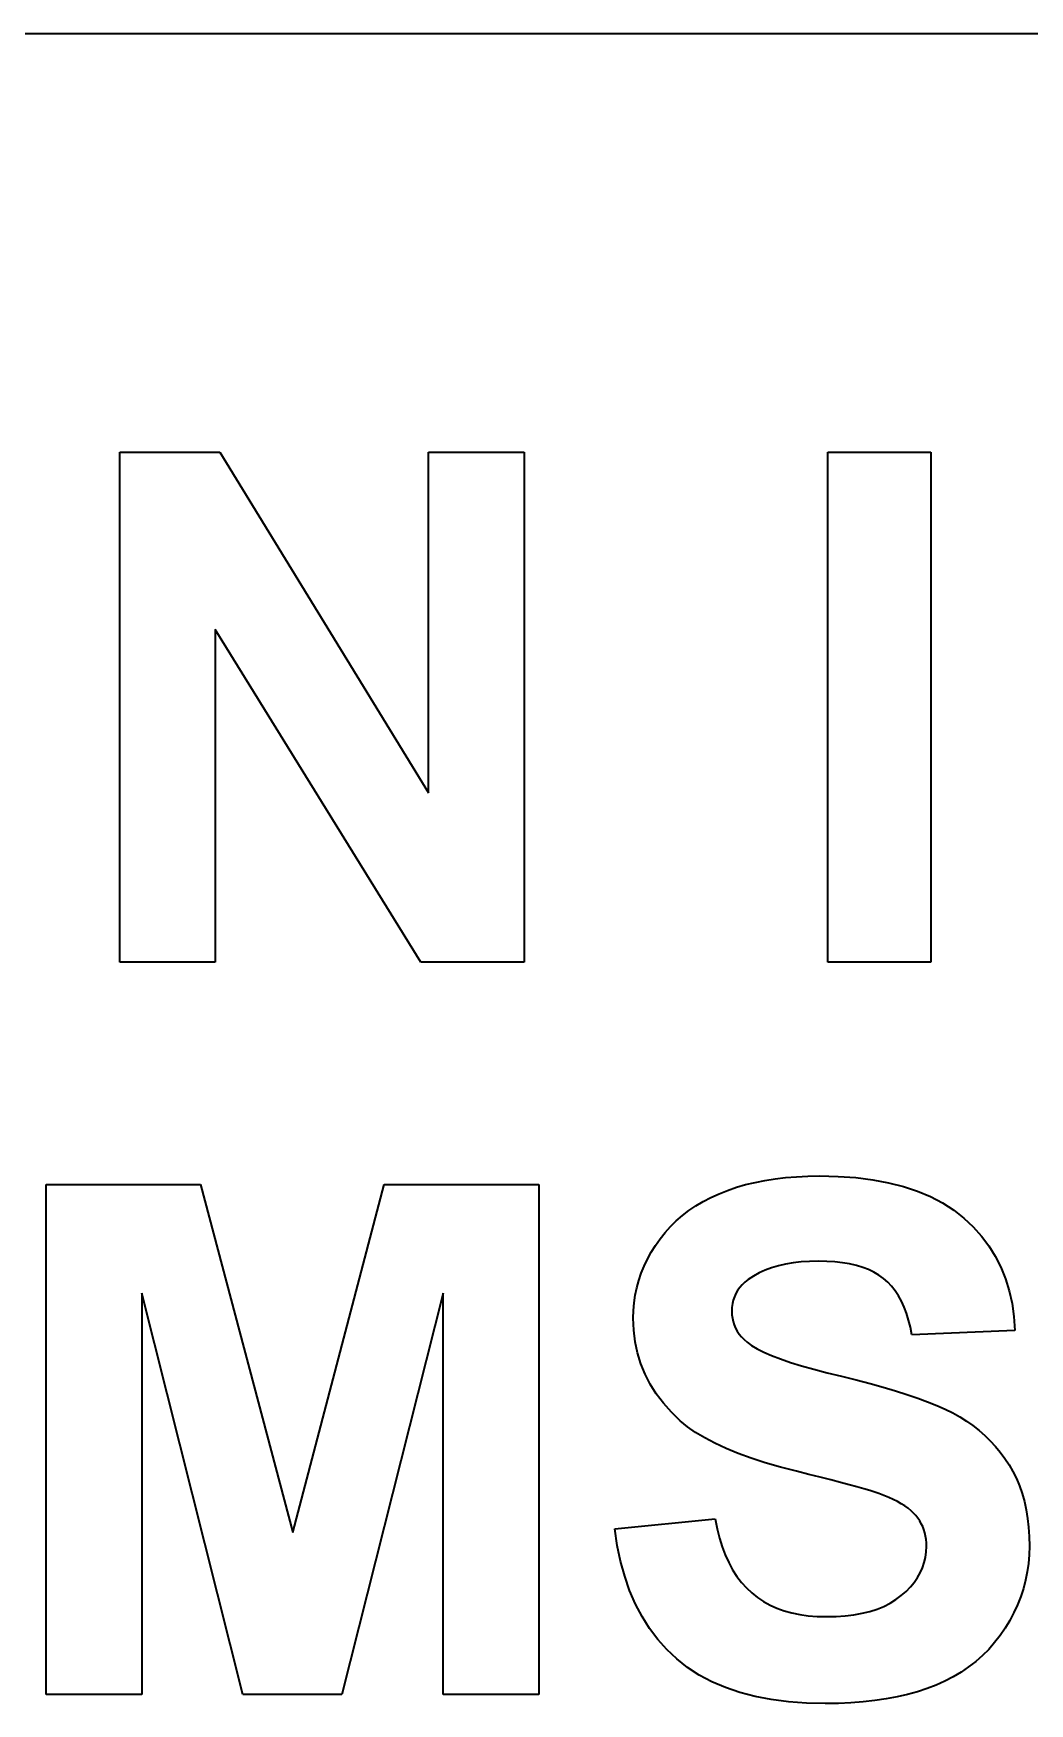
# Model space of a CAD drawing. Extents: x 23 to 587, y 4 to 413.
# Drawn here: x 248.586 to 250.54, y 164.768 to 168.044 of the extents above; entities that cross this region are included whole.
import ezdxf

# ---------------------------------------------------------------- set-up
doc = ezdxf.new("R2010")
doc.units = 0
doc.layers.get('0').update_dxf_attribs({"lineweight": 13})

# ---------------------------------------------------------------- blocks, each defined once
blk = doc.blocks.new('BLOCK7080')
at = {"color": 7, "lineweight": 35}
blk.add_line((-63, 55.05), (-17, 55.05), dxfattribs=at)
at = {"color": 7, "lineweight": 35, "ltscale": 0.009823}
blk.add_line((-39.722, 53.4071), (-39.3291, 53.4071), dxfattribs=at)
at = {"color": 7, "lineweight": 35, "ltscale": 0.05}
for p, q in [((-39.722, 51.4071), (-39.722, 53.4071)), ((-38.1353, 53.4071), (-38.1353, 51.4071)), ((-36.9444, 51.4071), (-36.9444, 53.4071)), ((-36.5405, 53.4071), (-36.5405, 51.4071)), ((-40.01, 48.5346), (-40.01, 50.5346)), ((-38.0782, 50.5346), (-38.0782, 48.5346))]:
    blk.add_line(p, q, dxfattribs=at)
at = {"color": 7, "lineweight": 35, "ltscale": 0.039162}
blk.add_line((-39.3291, 53.4071), (-38.5105, 52.0715), dxfattribs=at)
at = {"color": 7, "lineweight": 35, "ltscale": 0.009379}
for p, q in [((-38.5105, 53.4071), (-38.1353, 53.4071)), ((-39.3468, 51.4071), (-39.722, 51.4071)), ((-39.6348, 48.5346), (-40.01, 48.5346)), ((-38.0782, 48.5346), (-38.4534, 48.5346))]:
    blk.add_line(p, q, dxfattribs=at)
at = {"color": 7, "lineweight": 35, "ltscale": 0.03339}
blk.add_line((-38.5105, 52.0715), (-38.5105, 53.4071), dxfattribs=at)
at = {"color": 7, "lineweight": 35, "ltscale": 0.010096}
for p, q in [((-36.9444, 53.4071), (-36.5405, 53.4071)), ((-36.5405, 51.4071), (-36.9444, 51.4071))]:
    blk.add_line(p, q, dxfattribs=at)
at = {"color": 7, "lineweight": 35, "ltscale": 0.032606}
blk.add_line((-39.3468, 52.7114), (-39.3468, 51.4071), dxfattribs=at)
at = {"color": 7, "lineweight": 35, "ltscale": 0.038333}
blk.add_line((-38.5405, 51.4071), (-39.3468, 52.7114), dxfattribs=at)
at = {"color": 7, "lineweight": 35, "ltscale": 0.01013}
blk.add_line((-38.1353, 51.4071), (-38.5405, 51.4071), dxfattribs=at)
at = {"color": 7, "lineweight": 35, "ltscale": 0.015109}
blk.add_line((-40.01, 50.5346), (-39.4056, 50.5346), dxfattribs=at)
at = {"color": 7, "lineweight": 35, "ltscale": 0.035292}
blk.add_line((-39.4056, 50.5346), (-39.0427, 49.1703), dxfattribs=at)
at = {"color": 7, "lineweight": 35, "ltscale": 0.035266}
blk.add_line((-39.0427, 49.1703), (-38.6839, 50.5346), dxfattribs=at)
at = {"color": 7, "lineweight": 35, "ltscale": 0.015143}
blk.add_line((-38.6839, 50.5346), (-38.0782, 50.5346), dxfattribs=at)
at = {"color": 7, "lineweight": 35, "ltscale": 0.000895161}
blk.add_line((-37.3708, 50.4991), (-37.3375, 50.5123), dxfattribs=at)
at = {"color": 7, "lineweight": 35, "ltscale": 0.000914711}
blk.add_line((-37.3375, 50.5123), (-37.3029, 50.5242), dxfattribs=at)
at = {"color": 7, "lineweight": 35, "ltscale": 0.00093658}
blk.add_line((-37.3029, 50.5242), (-37.2669, 50.5346), dxfattribs=at)
at = {"color": 7, "lineweight": 35, "ltscale": 0.000960585}
blk.add_line((-37.2669, 50.5346), (-37.2296, 50.5437), dxfattribs=at)
at = {"color": 7, "lineweight": 35, "ltscale": 0.000985804}
blk.add_line((-37.2296, 50.5437), (-37.1909, 50.5513), dxfattribs=at)
at = {"color": 7, "lineweight": 35, "ltscale": 0.001013}
blk.add_line((-37.1909, 50.5513), (-37.1509, 50.5576), dxfattribs=at)
at = {"color": 7, "lineweight": 35, "ltscale": 0.001042}
blk.add_line((-37.1509, 50.5576), (-37.1095, 50.5624), dxfattribs=at)
at = {"color": 7, "lineweight": 35, "ltscale": 0.001072}
blk.add_line((-37.1095, 50.5624), (-37.0668, 50.5659), dxfattribs=at)
at = {"color": 7, "lineweight": 35, "ltscale": 0.001104}
blk.add_line((-37.0668, 50.5659), (-37.0227, 50.568), dxfattribs=at)
at = {"color": 7, "lineweight": 35, "ltscale": 0.001136}
blk.add_line((-37.0227, 50.568), (-36.9772, 50.5687), dxfattribs=at)
at = {"color": 7, "lineweight": 35, "ltscale": 0.001837}
blk.add_line((-36.9772, 50.5687), (-36.9038, 50.567), dxfattribs=at)
at = {"color": 7, "lineweight": 35, "ltscale": 0.001747}
blk.add_line((-36.9038, 50.567), (-36.8341, 50.5621), dxfattribs=at)
at = {"color": 7, "lineweight": 35, "ltscale": 0.001663}
blk.add_line((-36.8341, 50.5621), (-36.7681, 50.5538), dxfattribs=at)
at = {"color": 7, "lineweight": 35, "ltscale": 0.001583}
blk.add_line((-36.7681, 50.5538), (-36.7058, 50.5423), dxfattribs=at)
at = {"color": 7, "lineweight": 35, "ltscale": 0.00151}
blk.add_line((-36.7058, 50.5423), (-36.6473, 50.5274), dxfattribs=at)
at = {"color": 7, "lineweight": 35, "ltscale": 0.001444}
blk.add_line((-36.6473, 50.5274), (-36.5924, 50.5093), dxfattribs=at)
at = {"color": 7, "lineweight": 35, "ltscale": 0.001386}
blk.add_line((-36.5924, 50.5093), (-36.5413, 50.4878), dxfattribs=at)
at = {"color": 7, "lineweight": 35, "ltscale": 0.000821826}
blk.add_line((-37.489, 50.4333), (-37.4618, 50.4517), dxfattribs=at)
at = {"color": 7, "lineweight": 35, "ltscale": 0.000836901}
blk.add_line((-37.4618, 50.4517), (-37.433, 50.4688), dxfattribs=at)
at = {"color": 7, "lineweight": 35, "ltscale": 0.00085466}
blk.add_line((-37.433, 50.4688), (-37.4027, 50.4846), dxfattribs=at)
at = {"color": 7, "lineweight": 35, "ltscale": 0.000875361}
blk.add_line((-37.4027, 50.4846), (-37.3708, 50.4991), dxfattribs=at)
at = {"color": 7, "lineweight": 35, "ltscale": 0.001336}
blk.add_line((-36.5413, 50.4878), (-36.494, 50.4631), dxfattribs=at)
at = {"color": 7, "lineweight": 35, "ltscale": 0.001298}
blk.add_line((-36.494, 50.4631), (-36.4503, 50.435), dxfattribs=at)
at = {"color": 7, "lineweight": 35, "ltscale": 0.000792561}
blk.add_line((-37.5616, 50.3706), (-37.539, 50.3928), dxfattribs=at)
at = {"color": 7, "lineweight": 35, "ltscale": 0.00079946}
blk.add_line((-37.539, 50.3928), (-37.5148, 50.4137), dxfattribs=at)
at = {"color": 7, "lineweight": 35, "ltscale": 0.000808912}
blk.add_line((-37.5148, 50.4137), (-37.489, 50.4333), dxfattribs=at)
at = {"color": 7, "lineweight": 35, "ltscale": 0.00127}
for p, q in [((-36.4503, 50.435), (-36.4104, 50.4036)), ((-36.2325, 50.1184), (-36.2216, 50.0688))]:
    blk.add_line(p, q, dxfattribs=at)
at = {"color": 7, "lineweight": 35, "ltscale": 0.001245}
blk.add_line((-36.4104, 50.4036), (-36.3741, 50.3695), dxfattribs=at)
at = {"color": 7, "lineweight": 35, "ltscale": 0.000791143}
blk.add_line((-37.6205, 50.2965), (-37.6024, 50.3225), dxfattribs=at)
at = {"color": 7, "lineweight": 35, "ltscale": 0.000788435}
blk.add_line((-37.6024, 50.3225), (-37.5828, 50.3472), dxfattribs=at)
at = {"color": 7, "lineweight": 35, "ltscale": 0.000789197}
blk.add_line((-37.5828, 50.3472), (-37.5616, 50.3706), dxfattribs=at)
at = {"color": 7, "lineweight": 35, "ltscale": 0.001221}
blk.add_line((-36.3741, 50.3695), (-36.3415, 50.3332), dxfattribs=at)
at = {"color": 7, "lineweight": 35, "ltscale": 0.001206}
blk.add_line((-36.3415, 50.3332), (-36.3125, 50.2946), dxfattribs=at)
at = {"color": 7, "lineweight": 35, "ltscale": 0.000773052}
blk.add_line((-37.6517, 50.2425), (-37.6369, 50.2697), dxfattribs=at)
at = {"color": 7, "lineweight": 35, "ltscale": 0.000786202}
blk.add_line((-37.6369, 50.2697), (-37.6205, 50.2965), dxfattribs=at)
at = {"color": 7, "lineweight": 35, "ltscale": 0.0012}
blk.add_line((-36.3125, 50.2946), (-36.2871, 50.2539), dxfattribs=at)
at = {"color": 7, "lineweight": 35, "ltscale": 0.001204}
blk.add_line((-36.2871, 50.2539), (-36.2653, 50.2109), dxfattribs=at)
at = {"color": 7, "lineweight": 35, "ltscale": 0.000749184}
blk.add_line((-37.6855, 50.1586), (-37.6759, 50.187), dxfattribs=at)
at = {"color": 7, "lineweight": 35, "ltscale": 0.000754208}
blk.add_line((-37.6759, 50.187), (-37.6647, 50.2149), dxfattribs=at)
at = {"color": 7, "lineweight": 35, "ltscale": 0.000762363}
blk.add_line((-37.6647, 50.2149), (-37.6517, 50.2425), dxfattribs=at)
at = {"color": 7, "lineweight": 35, "ltscale": 0.000634678}
blk.add_line((-37.214, 50.1882), (-37.2362, 50.1759), dxfattribs=at)
at = {"color": 7, "lineweight": 35, "ltscale": 0.000652268}
blk.add_line((-37.1903, 50.199), (-37.214, 50.1882), dxfattribs=at)
at = {"color": 7, "lineweight": 35, "ltscale": 0.000673987}
blk.add_line((-37.165, 50.2084), (-37.1903, 50.199), dxfattribs=at)
at = {"color": 7, "lineweight": 35, "ltscale": 0.000698844}
blk.add_line((-37.1382, 50.2164), (-37.165, 50.2084), dxfattribs=at)
at = {"color": 7, "lineweight": 35, "ltscale": 0.000726409}
blk.add_line((-37.1099, 50.2229), (-37.1382, 50.2164), dxfattribs=at)
at = {"color": 7, "lineweight": 35, "ltscale": 0.00075702}
blk.add_line((-37.08, 50.2279), (-37.1099, 50.2229), dxfattribs=at)
at = {"color": 7, "lineweight": 35, "ltscale": 0.00078945}
blk.add_line((-37.0487, 50.2315), (-37.08, 50.2279), dxfattribs=at)
at = {"color": 7, "lineweight": 35, "ltscale": 0.000824432}
blk.add_line((-37.0158, 50.2337), (-37.0487, 50.2315), dxfattribs=at)
at = {"color": 7, "lineweight": 35, "ltscale": 0.00086117}
blk.add_line((-36.9813, 50.2344), (-37.0158, 50.2337), dxfattribs=at)
at = {"color": 7, "lineweight": 35, "ltscale": 0.00083157}
blk.add_line((-36.9481, 50.2338), (-36.9813, 50.2344), dxfattribs=at)
at = {"color": 7, "lineweight": 35, "ltscale": 0.000790106}
blk.add_line((-36.9165, 50.2318), (-36.9481, 50.2338), dxfattribs=at)
at = {"color": 7, "lineweight": 35, "ltscale": 0.000750939}
blk.add_line((-36.8867, 50.2284), (-36.9165, 50.2318), dxfattribs=at)
at = {"color": 7, "lineweight": 35, "ltscale": 0.000713324}
blk.add_line((-36.8586, 50.2236), (-36.8867, 50.2284), dxfattribs=at)
at = {"color": 7, "lineweight": 35, "ltscale": 0.00067792}
blk.add_line((-36.8321, 50.2176), (-36.8586, 50.2236), dxfattribs=at)
at = {"color": 7, "lineweight": 35, "ltscale": 0.000645539}
blk.add_line((-36.8074, 50.2102), (-36.8321, 50.2176), dxfattribs=at)
at = {"color": 7, "lineweight": 35, "ltscale": 0.000616159}
blk.add_line((-36.7844, 50.2014), (-36.8074, 50.2102), dxfattribs=at)
at = {"color": 7, "lineweight": 35, "ltscale": 0.000590037}
blk.add_line((-36.763, 50.1912), (-36.7844, 50.2014), dxfattribs=at)
at = {"color": 7, "lineweight": 35, "ltscale": 0.000567973}
blk.add_line((-36.7434, 50.1798), (-36.763, 50.1912), dxfattribs=at)
at = {"color": 7, "lineweight": 35, "ltscale": 0.0005508}
blk.add_line((-36.7255, 50.1669), (-36.7434, 50.1798), dxfattribs=at)
at = {"color": 7, "lineweight": 35, "ltscale": 0.001217}
blk.add_line((-36.2653, 50.2109), (-36.2471, 50.1658), dxfattribs=at)
at = {"color": 7, "lineweight": 35, "ltscale": 0.000744968}
blk.add_line((-37.6993, 50.1006), (-37.6933, 50.1298), dxfattribs=at)
at = {"color": 7, "lineweight": 35, "ltscale": 0.000745343}
blk.add_line((-37.6933, 50.1298), (-37.6855, 50.1586), dxfattribs=at)
at = {"color": 7, "lineweight": 35, "ltscale": 0.000349776}
blk.add_line((-37.298, 50.12), (-37.305, 50.1079), dxfattribs=at)
at = {"color": 7, "lineweight": 35, "ltscale": 0.000354605}
blk.add_line((-37.2896, 50.1315), (-37.298, 50.12), dxfattribs=at)
at = {"color": 7, "lineweight": 35, "ltscale": 0.000362679}
blk.add_line((-37.28, 50.1423), (-37.2896, 50.1315), dxfattribs=at)
at = {"color": 7, "lineweight": 35, "ltscale": 0.000373634}
blk.add_line((-37.2691, 50.1526), (-37.28, 50.1423), dxfattribs=at)
at = {"color": 7, "lineweight": 35, "ltscale": 0.000387512}
blk.add_line((-37.2569, 50.1622), (-37.2691, 50.1526), dxfattribs=at)
at = {"color": 7, "lineweight": 35, "ltscale": 0.000620697}
blk.add_line((-37.2362, 50.1759), (-37.2569, 50.1622), dxfattribs=at)
at = {"color": 7, "lineweight": 35, "ltscale": 0.000546413}
blk.add_line((-36.7091, 50.1525), (-36.7255, 50.1669), dxfattribs=at)
at = {"color": 7, "lineweight": 35, "ltscale": 0.000554485}
blk.add_line((-36.6938, 50.1365), (-36.7091, 50.1525), dxfattribs=at)
at = {"color": 7, "lineweight": 35, "ltscale": 0.00056849}
blk.add_line((-36.6797, 50.1186), (-36.6938, 50.1365), dxfattribs=at)
at = {"color": 7, "lineweight": 35, "ltscale": 0.000585716}
blk.add_line((-36.6668, 50.099), (-36.6797, 50.1186), dxfattribs=at)
at = {"color": 7, "lineweight": 35, "ltscale": 0.001239}
for p, q in [((-36.2471, 50.1658), (-36.2325, 50.1184)), ((-36.8533, 48.502), (-36.9028, 48.4999))]:
    blk.add_line(p, q, dxfattribs=at)
at = {"color": 7, "lineweight": 35, "ltscale": 0.039359}
for p, q in [((-39.6348, 50.1089), (-39.6348, 48.5346)), ((-38.4534, 48.5346), (-38.4534, 50.1089))]:
    blk.add_line(p, q, dxfattribs=at)
at = {"color": 7, "lineweight": 35, "ltscale": 0.040582}
blk.add_line((-39.2392, 48.5346), (-39.6348, 50.1089), dxfattribs=at)
at = {"color": 7, "lineweight": 35, "ltscale": 0.040591}
blk.add_line((-38.4534, 50.1089), (-38.8504, 48.5346), dxfattribs=at)
at = {"color": 7, "lineweight": 35, "ltscale": 0.000751269}
blk.add_line((-37.7063, 50.0411), (-37.7037, 50.071), dxfattribs=at)
at = {"color": 7, "lineweight": 35, "ltscale": 0.000747173}
blk.add_line((-37.7037, 50.071), (-37.6993, 50.1006), dxfattribs=at)
at = {"color": 7, "lineweight": 35, "ltscale": 0.000381037}
blk.add_line((-37.3204, 50.0532), (-37.321, 50.038), dxfattribs=at)
at = {"color": 7, "lineweight": 35, "ltscale": 0.000368595}
blk.add_line((-37.3185, 50.0679), (-37.3204, 50.0532), dxfattribs=at)
at = {"color": 7, "lineweight": 35, "ltscale": 0.000358494}
blk.add_line((-37.3153, 50.0818), (-37.3185, 50.0679), dxfattribs=at)
at = {"color": 7, "lineweight": 35, "ltscale": 0.000352492}
blk.add_line((-37.3108, 50.0952), (-37.3153, 50.0818), dxfattribs=at)
at = {"color": 7, "lineweight": 35, "ltscale": 0.000349376}
blk.add_line((-37.305, 50.1079), (-37.3108, 50.0952), dxfattribs=at)
at = {"color": 7, "lineweight": 35, "ltscale": 0.000607797}
blk.add_line((-36.6551, 50.0777), (-36.6668, 50.099), dxfattribs=at)
at = {"color": 7, "lineweight": 35, "ltscale": 0.000633318}
blk.add_line((-36.6446, 50.0547), (-36.6551, 50.0777), dxfattribs=at)
at = {"color": 7, "lineweight": 35, "ltscale": 0.000662027}
blk.add_line((-36.6352, 50.0299), (-36.6446, 50.0547), dxfattribs=at)
at = {"color": 7, "lineweight": 35, "ltscale": 0.001308}
blk.add_line((-36.2216, 50.0688), (-36.2142, 50.017), dxfattribs=at)
at = {"color": 7, "lineweight": 35, "ltscale": 0.000759432}
blk.add_line((-37.7071, 50.0107), (-37.7063, 50.0411), dxfattribs=at)
at = {"color": 7, "lineweight": 35, "ltscale": 0.00117}
blk.add_line((-37.7053, 49.964), (-37.7071, 50.0107), dxfattribs=at)
at = {"color": 7, "lineweight": 35, "ltscale": 0.000349741}
blk.add_line((-37.321, 50.038), (-37.3204, 50.024), dxfattribs=at)
at = {"color": 7, "lineweight": 35, "ltscale": 0.000342473}
blk.add_line((-37.3204, 50.024), (-37.3186, 50.0105), dxfattribs=at)
at = {"color": 7, "lineweight": 35, "ltscale": 0.000338059}
blk.add_line((-37.3186, 50.0105), (-37.3156, 49.9973), dxfattribs=at)
at = {"color": 7, "lineweight": 35, "ltscale": 0.00033571}
blk.add_line((-37.3156, 49.9973), (-37.3114, 49.9845), dxfattribs=at)
at = {"color": 7, "lineweight": 35, "ltscale": 0.000336503}
blk.add_line((-37.3114, 49.9845), (-37.306, 49.9722), dxfattribs=at)
at = {"color": 7, "lineweight": 35, "ltscale": 0.000692846}
blk.add_line((-36.6271, 50.0034), (-36.6352, 50.0299), dxfattribs=at)
at = {"color": 7, "lineweight": 35, "ltscale": 0.000726847}
blk.add_line((-36.6201, 49.9752), (-36.6271, 50.0034), dxfattribs=at)
at = {"color": 7, "lineweight": 35, "ltscale": 0.001354}
for p, q in [((-36.2142, 50.017), (-36.2105, 49.963)), ((-36.9991, 49.8105), (-36.9467, 49.7967))]:
    blk.add_line(p, q, dxfattribs=at)
at = {"color": 7, "lineweight": 35, "ltscale": 0.001141}
blk.add_line((-37.6998, 49.9187), (-37.7053, 49.964), dxfattribs=at)
at = {"color": 7, "lineweight": 35, "ltscale": 0.00112}
blk.add_line((-37.6905, 49.8748), (-37.6998, 49.9187), dxfattribs=at)
at = {"color": 7, "lineweight": 35, "ltscale": 0.000340999}
blk.add_line((-37.306, 49.9722), (-37.2994, 49.9602), dxfattribs=at)
at = {"color": 7, "lineweight": 35, "ltscale": 0.000348207}
blk.add_line((-37.2994, 49.9602), (-37.2916, 49.9487), dxfattribs=at)
at = {"color": 7, "lineweight": 35, "ltscale": 0.000357458}
blk.add_line((-37.2916, 49.9487), (-37.2826, 49.9376), dxfattribs=at)
at = {"color": 7, "lineweight": 35, "ltscale": 0.000369786}
blk.add_line((-37.2826, 49.9376), (-37.2724, 49.9269), dxfattribs=at)
at = {"color": 7, "lineweight": 35, "ltscale": 0.000384609}
blk.add_line((-37.2724, 49.9269), (-37.261, 49.9166), dxfattribs=at)
at = {"color": 7, "lineweight": 35, "ltscale": 0.000763047}
blk.add_line((-36.6144, 49.9452), (-36.6201, 49.9752), dxfattribs=at)
at = {"color": 7, "lineweight": 35, "ltscale": 0.010105}
blk.add_line((-36.2105, 49.963), (-36.6144, 49.9452), dxfattribs=at)
at = {"color": 7, "lineweight": 35, "ltscale": 0.001108}
blk.add_line((-37.6777, 49.8324), (-37.6905, 49.8748), dxfattribs=at)
at = {"color": 7, "lineweight": 35, "ltscale": 0.000542307}
blk.add_line((-37.261, 49.9166), (-37.2435, 49.9037), dxfattribs=at)
at = {"color": 7, "lineweight": 35, "ltscale": 0.000634765}
blk.add_line((-37.2435, 49.9037), (-37.2217, 49.8907), dxfattribs=at)
at = {"color": 7, "lineweight": 35, "ltscale": 0.000732536}
blk.add_line((-37.2217, 49.8907), (-37.1955, 49.8776), dxfattribs=at)
at = {"color": 7, "lineweight": 35, "ltscale": 0.000831973}
blk.add_line((-37.1955, 49.8776), (-37.165, 49.8644), dxfattribs=at)
at = {"color": 7, "lineweight": 35, "ltscale": 0.00093466}
blk.add_line((-37.165, 49.8644), (-37.13, 49.8511), dxfattribs=at)
at = {"color": 7, "lineweight": 35, "ltscale": 0.001105}
blk.add_line((-37.6611, 49.7914), (-37.6777, 49.8324), dxfattribs=at)
at = {"color": 7, "lineweight": 35, "ltscale": 0.001111}
blk.add_line((-37.6408, 49.7519), (-37.6611, 49.7914), dxfattribs=at)
at = {"color": 7, "lineweight": 35, "ltscale": 0.001038}
blk.add_line((-37.13, 49.8511), (-37.0907, 49.8377), dxfattribs=at)
at = {"color": 7, "lineweight": 35, "ltscale": 0.001143}
blk.add_line((-37.0907, 49.8377), (-37.0471, 49.8241), dxfattribs=at)
at = {"color": 7, "lineweight": 35, "ltscale": 0.001248}
blk.add_line((-37.0471, 49.8241), (-36.9991, 49.8105), dxfattribs=at)
at = {"color": 7, "lineweight": 35, "ltscale": 0.001461}
blk.add_line((-36.9467, 49.7967), (-36.8899, 49.7829), dxfattribs=at)
at = {"color": 7, "lineweight": 35, "ltscale": 0.001124}
blk.add_line((-37.6169, 49.7138), (-37.6408, 49.7519), dxfattribs=at)
at = {"color": 7, "lineweight": 35, "ltscale": 0.001477}
blk.add_line((-36.8899, 49.7829), (-36.8325, 49.7689), dxfattribs=at)
at = {"color": 7, "lineweight": 35, "ltscale": 0.001403}
blk.add_line((-36.8325, 49.7689), (-36.7782, 49.7549), dxfattribs=at)
at = {"color": 7, "lineweight": 35, "ltscale": 0.00133}
blk.add_line((-36.7782, 49.7549), (-36.7269, 49.7407), dxfattribs=at)
at = {"color": 7, "lineweight": 35, "ltscale": 0.001256}
blk.add_line((-36.7269, 49.7407), (-36.6787, 49.7265), dxfattribs=at)
at = {"color": 7, "lineweight": 35, "ltscale": 0.001184}
blk.add_line((-36.6787, 49.7265), (-36.6336, 49.7121), dxfattribs=at)
at = {"color": 7, "lineweight": 35, "ltscale": 0.001147}
blk.add_line((-37.5892, 49.6772), (-37.6169, 49.7138), dxfattribs=at)
at = {"color": 7, "lineweight": 35, "ltscale": 0.001177}
blk.add_line((-37.5579, 49.642), (-37.5892, 49.6772), dxfattribs=at)
at = {"color": 7, "lineweight": 35, "ltscale": 0.001112}
blk.add_line((-36.6336, 49.7121), (-36.5916, 49.6977), dxfattribs=at)
at = {"color": 7, "lineweight": 35, "ltscale": 0.00104}
blk.add_line((-36.5916, 49.6977), (-36.5526, 49.6831), dxfattribs=at)
at = {"color": 7, "lineweight": 35, "ltscale": 0.000969783}
blk.add_line((-36.5526, 49.6831), (-36.5167, 49.6685), dxfattribs=at)
at = {"color": 7, "lineweight": 35, "ltscale": 0.000899522}
blk.add_line((-36.5167, 49.6685), (-36.4838, 49.6538), dxfattribs=at)
at = {"color": 7, "lineweight": 35, "ltscale": 0.001216}
blk.add_line((-37.5229, 49.6083), (-37.5579, 49.642), dxfattribs=at)
at = {"color": 7, "lineweight": 35, "ltscale": 0.000909998}
blk.add_line((-37.4948, 49.5852), (-37.5229, 49.6083), dxfattribs=at)
at = {"color": 7, "lineweight": 35, "ltscale": 0.000831505}
blk.add_line((-36.4838, 49.6538), (-36.4541, 49.639), dxfattribs=at)
at = {"color": 7, "lineweight": 35, "ltscale": 0.000791019}
blk.add_line((-36.4541, 49.639), (-36.4264, 49.6235), dxfattribs=at)
at = {"color": 7, "lineweight": 35, "ltscale": 0.000778372}
blk.add_line((-36.4264, 49.6235), (-36.4, 49.607), dxfattribs=at)
at = {"color": 7, "lineweight": 35, "ltscale": 0.000768098}
blk.add_line((-36.4, 49.607), (-36.3748, 49.5894), dxfattribs=at)
at = {"color": 7, "lineweight": 35, "ltscale": 0.000976197}
blk.add_line((-37.4628, 49.5628), (-37.4948, 49.5852), dxfattribs=at)
at = {"color": 7, "lineweight": 35, "ltscale": 0.001047}
blk.add_line((-37.4269, 49.5412), (-37.4628, 49.5628), dxfattribs=at)
at = {"color": 7, "lineweight": 35, "ltscale": 0.001123}
blk.add_line((-37.3872, 49.5203), (-37.4269, 49.5412), dxfattribs=at)
at = {"color": 7, "lineweight": 35, "ltscale": 0.000759112}
blk.add_line((-36.3748, 49.5894), (-36.3509, 49.5708), dxfattribs=at)
at = {"color": 7, "lineweight": 35, "ltscale": 0.000753241}
blk.add_line((-36.3509, 49.5708), (-36.3282, 49.5509), dxfattribs=at)
at = {"color": 7, "lineweight": 35, "ltscale": 0.000749155}
blk.add_line((-36.3282, 49.5509), (-36.3067, 49.5301), dxfattribs=at)
at = {"color": 7, "lineweight": 35, "ltscale": 0.000746422}
blk.add_line((-36.3067, 49.5301), (-36.2865, 49.5081), dxfattribs=at)
at = {"color": 7, "lineweight": 35, "ltscale": 0.001201}
blk.add_line((-37.3435, 49.5001), (-37.3872, 49.5203), dxfattribs=at)
at = {"color": 7, "lineweight": 35, "ltscale": 0.001283}
blk.add_line((-37.296, 49.4807), (-37.3435, 49.5001), dxfattribs=at)
at = {"color": 7, "lineweight": 35, "ltscale": 0.001367}
blk.add_line((-37.2447, 49.462), (-37.296, 49.4807), dxfattribs=at)
at = {"color": 7, "lineweight": 35, "ltscale": 0.001452}
blk.add_line((-37.1894, 49.4441), (-37.2447, 49.462), dxfattribs=at)
at = {"color": 7, "lineweight": 35, "ltscale": 0.000747875}
blk.add_line((-36.2865, 49.5081), (-36.2674, 49.4851), dxfattribs=at)
at = {"color": 7, "lineweight": 35, "ltscale": 0.000749686}
blk.add_line((-36.2674, 49.4851), (-36.2496, 49.4609), dxfattribs=at)
at = {"color": 7, "lineweight": 35, "ltscale": 0.000755026}
blk.add_line((-36.2496, 49.4609), (-36.233, 49.4357), dxfattribs=at)
at = {"color": 7, "lineweight": 35, "ltscale": 0.001539}
blk.add_line((-37.1303, 49.4269), (-37.1894, 49.4441), dxfattribs=at)
at = {"color": 7, "lineweight": 35, "ltscale": 0.001628}
blk.add_line((-37.0673, 49.4104), (-37.1303, 49.4269), dxfattribs=at)
at = {"color": 7, "lineweight": 35, "ltscale": 0.001254}
blk.add_line((-37.0186, 49.3983), (-37.0673, 49.4104), dxfattribs=at)
at = {"color": 7, "lineweight": 35, "ltscale": 0.001161}
blk.add_line((-36.9736, 49.3869), (-37.0186, 49.3983), dxfattribs=at)
at = {"color": 7, "lineweight": 35, "ltscale": 0.000760914}
blk.add_line((-36.233, 49.4357), (-36.2179, 49.4093), dxfattribs=at)
at = {"color": 7, "lineweight": 35, "ltscale": 0.000768741}
blk.add_line((-36.2179, 49.4093), (-36.2043, 49.3817), dxfattribs=at)
at = {"color": 7, "lineweight": 35, "ltscale": 0.001069}
blk.add_line((-36.9322, 49.3762), (-36.9736, 49.3869), dxfattribs=at)
at = {"color": 7, "lineweight": 35, "ltscale": 0.000975944}
blk.add_line((-36.8944, 49.3663), (-36.9322, 49.3762), dxfattribs=at)
at = {"color": 7, "lineweight": 35, "ltscale": 0.000883702}
blk.add_line((-36.8603, 49.3572), (-36.8944, 49.3663), dxfattribs=at)
at = {"color": 7, "lineweight": 35, "ltscale": 0.000790843}
blk.add_line((-36.8297, 49.3489), (-36.8603, 49.3572), dxfattribs=at)
at = {"color": 7, "lineweight": 35, "ltscale": 0.000698842}
blk.add_line((-36.8028, 49.3413), (-36.8297, 49.3489), dxfattribs=at)
at = {"color": 7, "lineweight": 35, "ltscale": 0.000605762}
blk.add_line((-36.7796, 49.3345), (-36.8028, 49.3413), dxfattribs=at)
at = {"color": 7, "lineweight": 35, "ltscale": 0.00051389}
blk.add_line((-36.7599, 49.3284), (-36.7796, 49.3345), dxfattribs=at)
at = {"color": 7, "lineweight": 35, "ltscale": 0.000420996}
blk.add_line((-36.744, 49.3231), (-36.7599, 49.3284), dxfattribs=at)
at = {"color": 7, "lineweight": 35, "ltscale": 0.000780545}
blk.add_line((-36.2043, 49.3817), (-36.1923, 49.3529), dxfattribs=at)
at = {"color": 7, "lineweight": 35, "ltscale": 0.000794301}
blk.add_line((-36.1923, 49.3529), (-36.182, 49.3228), dxfattribs=at)
at = {"color": 7, "lineweight": 35, "ltscale": 0.000537021}
blk.add_line((-36.7238, 49.3156), (-36.744, 49.3231), dxfattribs=at)
at = {"color": 7, "lineweight": 35, "ltscale": 0.000510136}
blk.add_line((-36.705, 49.3079), (-36.7238, 49.3156), dxfattribs=at)
at = {"color": 7, "lineweight": 35, "ltscale": 0.000484114}
blk.add_line((-36.6873, 49.2998), (-36.705, 49.3079), dxfattribs=at)
at = {"color": 7, "lineweight": 35, "ltscale": 0.000458923}
blk.add_line((-36.6709, 49.2916), (-36.6873, 49.2998), dxfattribs=at)
at = {"color": 7, "lineweight": 35, "ltscale": 0.000434505}
blk.add_line((-36.6558, 49.2831), (-36.6709, 49.2916), dxfattribs=at)
at = {"color": 7, "lineweight": 35, "ltscale": 0.000411477}
blk.add_line((-36.6419, 49.2743), (-36.6558, 49.2831), dxfattribs=at)
at = {"color": 7, "lineweight": 35, "ltscale": 0.000389357}
blk.add_line((-36.6292, 49.2652), (-36.6419, 49.2743), dxfattribs=at)
at = {"color": 7, "lineweight": 35, "ltscale": 0.000368494}
blk.add_line((-36.6178, 49.2559), (-36.6292, 49.2652), dxfattribs=at)
at = {"color": 7, "lineweight": 35, "ltscale": 0.000811452}
blk.add_line((-36.182, 49.3228), (-36.1732, 49.2916), dxfattribs=at)
at = {"color": 7, "lineweight": 35, "ltscale": 0.000831397}
blk.add_line((-36.1732, 49.2916), (-36.166, 49.2591), dxfattribs=at)
at = {"color": 7, "lineweight": 35, "ltscale": 0.009869}
blk.add_line((-37.7794, 49.1853), (-37.3865, 49.2235), dxfattribs=at)
at = {"color": 7, "lineweight": 35, "ltscale": 0.000981753}
blk.add_line((-37.3865, 49.2235), (-37.3787, 49.185), dxfattribs=at)
at = {"color": 7, "lineweight": 35, "ltscale": 0.00034947}
blk.add_line((-36.6076, 49.2463), (-36.6178, 49.2559), dxfattribs=at)
at = {"color": 7, "lineweight": 35, "ltscale": 0.000332144}
blk.add_line((-36.5987, 49.2365), (-36.6076, 49.2463), dxfattribs=at)
at = {"color": 7, "lineweight": 35, "ltscale": 0.00032185}
blk.add_line((-36.5908, 49.2263), (-36.5987, 49.2365), dxfattribs=at)
at = {"color": 7, "lineweight": 35, "ltscale": 0.000318468}
blk.add_line((-36.5837, 49.2157), (-36.5908, 49.2263), dxfattribs=at)
at = {"color": 7, "lineweight": 35, "ltscale": 0.000316548}
blk.add_line((-36.5774, 49.2047), (-36.5837, 49.2157), dxfattribs=at)
at = {"color": 7, "lineweight": 35, "ltscale": 0.000316373}
blk.add_line((-36.572, 49.1933), (-36.5774, 49.2047), dxfattribs=at)
at = {"color": 7, "lineweight": 35, "ltscale": 0.00085303}
blk.add_line((-36.166, 49.2591), (-36.1604, 49.2254), dxfattribs=at)
at = {"color": 7, "lineweight": 35, "ltscale": 0.000877759}
blk.add_line((-36.1604, 49.2254), (-36.1564, 49.1906), dxfattribs=at)
at = {"color": 7, "lineweight": 35, "ltscale": 0.001655}
blk.add_line((-37.7699, 49.1198), (-37.7794, 49.1853), dxfattribs=at)
at = {"color": 7, "lineweight": 35, "ltscale": 0.00094006}
blk.add_line((-37.3787, 49.185), (-37.3694, 49.1486), dxfattribs=at)
at = {"color": 7, "lineweight": 35, "ltscale": 0.000898616}
blk.add_line((-37.3694, 49.1486), (-37.3587, 49.1143), dxfattribs=at)
at = {"color": 7, "lineweight": 35, "ltscale": 0.000318079}
blk.add_line((-36.5675, 49.1814), (-36.572, 49.1933), dxfattribs=at)
at = {"color": 7, "lineweight": 35, "ltscale": 0.00032073}
blk.add_line((-36.5637, 49.1691), (-36.5675, 49.1814), dxfattribs=at)
at = {"color": 7, "lineweight": 35, "ltscale": 0.00032639}
blk.add_line((-36.5608, 49.1564), (-36.5637, 49.1691), dxfattribs=at)
at = {"color": 7, "lineweight": 35, "ltscale": 0.000332126}
blk.add_line((-36.5587, 49.1433), (-36.5608, 49.1564), dxfattribs=at)
at = {"color": 7, "lineweight": 35, "ltscale": 0.000340191}
blk.add_line((-36.5575, 49.1297), (-36.5587, 49.1433), dxfattribs=at)
at = {"color": 7, "lineweight": 35, "ltscale": 0.000905307}
blk.add_line((-36.1564, 49.1906), (-36.154, 49.1544), dxfattribs=at)
at = {"color": 7, "lineweight": 35, "ltscale": 0.000932511}
blk.add_line((-36.154, 49.1544), (-36.1532, 49.1171), dxfattribs=at)
at = {"color": 7, "lineweight": 35, "ltscale": 0.001591}
blk.add_line((-37.7571, 49.0575), (-37.7699, 49.1198), dxfattribs=at)
at = {"color": 7, "lineweight": 35, "ltscale": 0.000860749}
blk.add_line((-37.3587, 49.1143), (-37.3465, 49.0821), dxfattribs=at)
at = {"color": 7, "lineweight": 35, "ltscale": 0.000826884}
blk.add_line((-37.3465, 49.0821), (-37.3328, 49.052), dxfattribs=at)
at = {"color": 7, "lineweight": 35, "ltscale": 0.000531837}
blk.add_line((-36.5659, 49.052), (-36.561, 49.0727), dxfattribs=at)
at = {"color": 7, "lineweight": 35, "ltscale": 0.000536899}
blk.add_line((-36.561, 49.0727), (-36.558, 49.0939), dxfattribs=at)
at = {"color": 7, "lineweight": 35, "ltscale": 0.000546063}
blk.add_line((-36.558, 49.0939), (-36.5571, 49.1158), dxfattribs=at)
at = {"color": 7, "lineweight": 35, "ltscale": 0.000349577}
blk.add_line((-36.5571, 49.1158), (-36.5575, 49.1297), dxfattribs=at)
at = {"color": 7, "lineweight": 35, "ltscale": 0.000846064}
blk.add_line((-36.1542, 49.083), (-36.157, 49.0492), dxfattribs=at)
at = {"color": 7, "lineweight": 35, "ltscale": 0.000854838}
blk.add_line((-36.1532, 49.1171), (-36.1542, 49.083), dxfattribs=at)
at = {"color": 7, "lineweight": 35, "ltscale": 0.001532}
blk.add_line((-37.741, 48.9984), (-37.7571, 49.0575), dxfattribs=at)
at = {"color": 7, "lineweight": 35, "ltscale": 0.000795977}
blk.add_line((-37.3328, 49.052), (-37.3177, 49.024), dxfattribs=at)
at = {"color": 7, "lineweight": 35, "ltscale": 0.000769006}
blk.add_line((-37.3177, 49.024), (-37.3011, 48.9981), dxfattribs=at)
at = {"color": 7, "lineweight": 35, "ltscale": 0.000547626}
blk.add_line((-36.5927, 48.9932), (-36.5818, 49.0123), dxfattribs=at)
at = {"color": 7, "lineweight": 35, "ltscale": 0.000537927}
blk.add_line((-36.5818, 49.0123), (-36.5729, 49.0318), dxfattribs=at)
at = {"color": 7, "lineweight": 35, "ltscale": 0.000532496}
blk.add_line((-36.5729, 49.0318), (-36.5659, 49.052), dxfattribs=at)
at = {"color": 7, "lineweight": 35, "ltscale": 0.000837754}
blk.add_line((-36.1618, 49.0159), (-36.1685, 48.9831), dxfattribs=at)
at = {"color": 7, "lineweight": 35, "ltscale": 0.00084087}
blk.add_line((-36.157, 49.0492), (-36.1618, 49.0159), dxfattribs=at)
at = {"color": 7, "lineweight": 35, "ltscale": 0.001479}
blk.add_line((-37.7216, 48.9425), (-37.741, 48.9984), dxfattribs=at)
at = {"color": 7, "lineweight": 35, "ltscale": 0.001433}
blk.add_line((-37.6989, 48.8898), (-37.7216, 48.9425), dxfattribs=at)
at = {"color": 7, "lineweight": 35, "ltscale": 0.000746715}
blk.add_line((-37.3011, 48.9981), (-37.2831, 48.9743), dxfattribs=at)
at = {"color": 7, "lineweight": 35, "ltscale": 0.000729337}
blk.add_line((-37.2831, 48.9743), (-37.2636, 48.9526), dxfattribs=at)
at = {"color": 7, "lineweight": 35, "ltscale": 0.000717381}
blk.add_line((-37.2636, 48.9526), (-37.2426, 48.933), dxfattribs=at)
at = {"color": 7, "lineweight": 35, "ltscale": 0.000630014}
blk.add_line((-36.656, 48.9227), (-36.6372, 48.9395), dxfattribs=at)
at = {"color": 7, "lineweight": 35, "ltscale": 0.000604318}
blk.add_line((-36.6372, 48.9395), (-36.6203, 48.9569), dxfattribs=at)
at = {"color": 7, "lineweight": 35, "ltscale": 0.000581415}
blk.add_line((-36.6203, 48.9569), (-36.6055, 48.9748), dxfattribs=at)
at = {"color": 7, "lineweight": 35, "ltscale": 0.00056255}
blk.add_line((-36.6055, 48.9748), (-36.5927, 48.9932), dxfattribs=at)
at = {"color": 7, "lineweight": 35, "ltscale": 0.000841523}
blk.add_line((-36.1771, 48.9507), (-36.1876, 48.9187), dxfattribs=at)
at = {"color": 7, "lineweight": 35, "ltscale": 0.000838328}
blk.add_line((-36.1685, 48.9831), (-36.1771, 48.9507), dxfattribs=at)
at = {"color": 7, "lineweight": 35, "ltscale": 0.001397}
blk.add_line((-37.673, 48.8403), (-37.6989, 48.8898), dxfattribs=at)
at = {"color": 7, "lineweight": 35, "ltscale": 0.000713686}
blk.add_line((-37.2426, 48.933), (-37.2201, 48.9153), dxfattribs=at)
at = {"color": 7, "lineweight": 35, "ltscale": 0.000717281}
blk.add_line((-37.2201, 48.9153), (-37.1962, 48.8995), dxfattribs=at)
at = {"color": 7, "lineweight": 35, "ltscale": 0.000725703}
blk.add_line((-37.1962, 48.8995), (-37.1707, 48.8856), dxfattribs=at)
at = {"color": 7, "lineweight": 35, "ltscale": 0.000739041}
blk.add_line((-37.1707, 48.8856), (-37.1437, 48.8736), dxfattribs=at)
at = {"color": 7, "lineweight": 35, "ltscale": 0.000756792}
blk.add_line((-37.1437, 48.8736), (-37.1152, 48.8634), dxfattribs=at)
at = {"color": 7, "lineweight": 35, "ltscale": 0.000746308}
blk.add_line((-36.7789, 48.8608), (-36.7505, 48.8699), dxfattribs=at)
at = {"color": 7, "lineweight": 35, "ltscale": 0.000715301}
blk.add_line((-36.7505, 48.8699), (-36.724, 48.8806), dxfattribs=at)
at = {"color": 7, "lineweight": 35, "ltscale": 0.000688198}
blk.add_line((-36.724, 48.8806), (-36.6994, 48.893), dxfattribs=at)
at = {"color": 7, "lineweight": 35, "ltscale": 0.000666311}
blk.add_line((-36.6994, 48.893), (-36.6767, 48.907), dxfattribs=at)
at = {"color": 7, "lineweight": 35, "ltscale": 0.000650051}
blk.add_line((-36.6767, 48.907), (-36.656, 48.9227), dxfattribs=at)
at = {"color": 7, "lineweight": 35, "ltscale": 0.000855843}
blk.add_line((-36.2, 48.8872), (-36.2143, 48.8561), dxfattribs=at)
at = {"color": 7, "lineweight": 35, "ltscale": 0.000847791}
blk.add_line((-36.1876, 48.9187), (-36.2, 48.8872), dxfattribs=at)
at = {"color": 7, "lineweight": 35, "ltscale": 0.001368}
blk.add_line((-37.6438, 48.794), (-37.673, 48.8403), dxfattribs=at)
at = {"color": 7, "lineweight": 35, "ltscale": 0.000779089}
blk.add_line((-37.1152, 48.8634), (-37.0852, 48.855), dxfattribs=at)
at = {"color": 7, "lineweight": 35, "ltscale": 0.000805076}
blk.add_line((-37.0852, 48.855), (-37.0536, 48.8485), dxfattribs=at)
at = {"color": 7, "lineweight": 35, "ltscale": 0.000834173}
blk.add_line((-37.0536, 48.8485), (-37.0206, 48.8439), dxfattribs=at)
at = {"color": 7, "lineweight": 35, "ltscale": 0.000867009}
blk.add_line((-37.0206, 48.8439), (-36.986, 48.8411), dxfattribs=at)
at = {"color": 7, "lineweight": 35, "ltscale": 0.000902266}
blk.add_line((-36.986, 48.8411), (-36.95, 48.8402), dxfattribs=at)
at = {"color": 7, "lineweight": 35, "ltscale": 0.000951623}
blk.add_line((-36.95, 48.8402), (-36.9119, 48.841), dxfattribs=at)
at = {"color": 7, "lineweight": 35, "ltscale": 0.000905437}
blk.add_line((-36.9119, 48.841), (-36.8758, 48.8435), dxfattribs=at)
at = {"color": 7, "lineweight": 35, "ltscale": 0.00086143}
blk.add_line((-36.8758, 48.8435), (-36.8416, 48.8476), dxfattribs=at)
at = {"color": 7, "lineweight": 35, "ltscale": 0.000819585}
blk.add_line((-36.8416, 48.8476), (-36.8093, 48.8534), dxfattribs=at)
at = {"color": 7, "lineweight": 35, "ltscale": 0.000781615}
blk.add_line((-36.8093, 48.8534), (-36.7789, 48.8608), dxfattribs=at)
at = {"color": 7, "lineweight": 35, "ltscale": 0.000881884}
blk.add_line((-36.2306, 48.8254), (-36.2487, 48.7951), dxfattribs=at)
at = {"color": 7, "lineweight": 35, "ltscale": 0.000867548}
blk.add_line((-36.2143, 48.8561), (-36.2306, 48.8254), dxfattribs=at)
at = {"color": 7, "lineweight": 35, "ltscale": 0.001349}
blk.add_line((-37.6113, 48.751), (-37.6438, 48.794), dxfattribs=at)
at = {"color": 7, "lineweight": 35, "ltscale": 0.001338}
blk.add_line((-37.5756, 48.7111), (-37.6113, 48.751), dxfattribs=at)
at = {"color": 7, "lineweight": 35, "ltscale": 0.00087573}
blk.add_line((-36.2686, 48.7659), (-36.2901, 48.7382), dxfattribs=at)
at = {"color": 7, "lineweight": 35, "ltscale": 0.000883897}
blk.add_line((-36.2487, 48.7951), (-36.2686, 48.7659), dxfattribs=at)
at = {"color": 7, "lineweight": 35, "ltscale": 0.001339}
blk.add_line((-37.5366, 48.6744), (-37.5756, 48.7111), dxfattribs=at)
at = {"color": 7, "lineweight": 35, "ltscale": 0.001348}
blk.add_line((-37.4942, 48.6411), (-37.5366, 48.6744), dxfattribs=at)
at = {"color": 7, "lineweight": 35, "ltscale": 0.000873826}
blk.add_line((-36.3378, 48.6875), (-36.364, 48.6644), dxfattribs=at)
at = {"color": 7, "lineweight": 35, "ltscale": 0.000870449}
blk.add_line((-36.3131, 48.712), (-36.3378, 48.6875), dxfattribs=at)
at = {"color": 7, "lineweight": 35, "ltscale": 0.000872203}
blk.add_line((-36.2901, 48.7382), (-36.3131, 48.712), dxfattribs=at)
at = {"color": 7, "lineweight": 35, "ltscale": 0.001369}
blk.add_line((-37.4482, 48.6113), (-37.4942, 48.6411), dxfattribs=at)
at = {"color": 7, "lineweight": 35, "ltscale": 0.0014}
blk.add_line((-37.3988, 48.585), (-37.4482, 48.6113), dxfattribs=at)
at = {"color": 7, "lineweight": 35, "ltscale": 0.000901181}
blk.add_line((-36.4212, 48.6228), (-36.4522, 48.6044), dxfattribs=at)
at = {"color": 7, "lineweight": 35, "ltscale": 0.000888543}
blk.add_line((-36.3918, 48.6428), (-36.4212, 48.6228), dxfattribs=at)
at = {"color": 7, "lineweight": 35, "ltscale": 0.000878865}
blk.add_line((-36.364, 48.6644), (-36.3918, 48.6428), dxfattribs=at)
at = {"color": 7, "lineweight": 35, "ltscale": 0.001441}
blk.add_line((-37.3458, 48.5622), (-37.3988, 48.585), dxfattribs=at)
at = {"color": 7, "lineweight": 35, "ltscale": 0.001492}
blk.add_line((-37.2893, 48.543), (-37.3458, 48.5622), dxfattribs=at)
at = {"color": 7, "lineweight": 35, "ltscale": 0.001551}
blk.add_line((-37.2293, 48.5272), (-37.2893, 48.543), dxfattribs=at)
at = {"color": 7, "lineweight": 35, "ltscale": 0.001018}
blk.add_line((-36.5921, 48.5458), (-36.6314, 48.5349), dxfattribs=at)
at = {"color": 7, "lineweight": 35, "ltscale": 0.000987375}
blk.add_line((-36.5546, 48.5582), (-36.5921, 48.5458), dxfattribs=at)
at = {"color": 7, "lineweight": 35, "ltscale": 0.000959618}
blk.add_line((-36.5188, 48.5721), (-36.5546, 48.5582), dxfattribs=at)
at = {"color": 7, "lineweight": 35, "ltscale": 0.000935984}
blk.add_line((-36.4847, 48.5875), (-36.5188, 48.5721), dxfattribs=at)
at = {"color": 7, "lineweight": 35, "ltscale": 0.000916908}
blk.add_line((-36.4522, 48.6044), (-36.4847, 48.5875), dxfattribs=at)
at = {"color": 7, "lineweight": 35, "ltscale": 0.00972}
blk.add_line((-38.8504, 48.5346), (-39.2392, 48.5346), dxfattribs=at)
at = {"color": 7, "lineweight": 35, "ltscale": 0.001618}
blk.add_line((-37.1658, 48.5149), (-37.2293, 48.5272), dxfattribs=at)
at = {"color": 7, "lineweight": 35, "ltscale": 0.001691}
blk.add_line((-37.0987, 48.5061), (-37.1658, 48.5149), dxfattribs=at)
at = {"color": 7, "lineweight": 35, "ltscale": 0.001769}
blk.add_line((-37.0281, 48.5009), (-37.0987, 48.5061), dxfattribs=at)
at = {"color": 7, "lineweight": 35, "ltscale": 0.001853}
blk.add_line((-36.9541, 48.4991), (-37.0281, 48.5009), dxfattribs=at)
at = {"color": 7, "lineweight": 35, "ltscale": 0.001282}
blk.add_line((-36.9028, 48.4999), (-36.9541, 48.4991), dxfattribs=at)
at = {"color": 7, "lineweight": 35, "ltscale": 0.001199}
blk.add_line((-36.8054, 48.5057), (-36.8533, 48.502), dxfattribs=at)
at = {"color": 7, "lineweight": 35, "ltscale": 0.001159}
blk.add_line((-36.7593, 48.5108), (-36.8054, 48.5057), dxfattribs=at)
at = {"color": 7, "lineweight": 35, "ltscale": 0.001121}
blk.add_line((-36.715, 48.5174), (-36.7593, 48.5108), dxfattribs=at)
at = {"color": 7, "lineweight": 35, "ltscale": 0.001085}
blk.add_line((-36.6723, 48.5254), (-36.715, 48.5174), dxfattribs=at)
at = {"color": 7, "lineweight": 35, "ltscale": 0.001051}
blk.add_line((-36.6314, 48.5349), (-36.6723, 48.5254), dxfattribs=at)

msp = doc.modelspace()

# ---------------------------------------------------------------- block references
at = {"lineweight": 0, "xscale": 0.5, "yscale": 0.5, "zscale": 0.5}
msp.add_blockref('BLOCK7080', (268.6158, 140.5185), dxfattribs=at)

doc.saveas('drawing.dxf')
